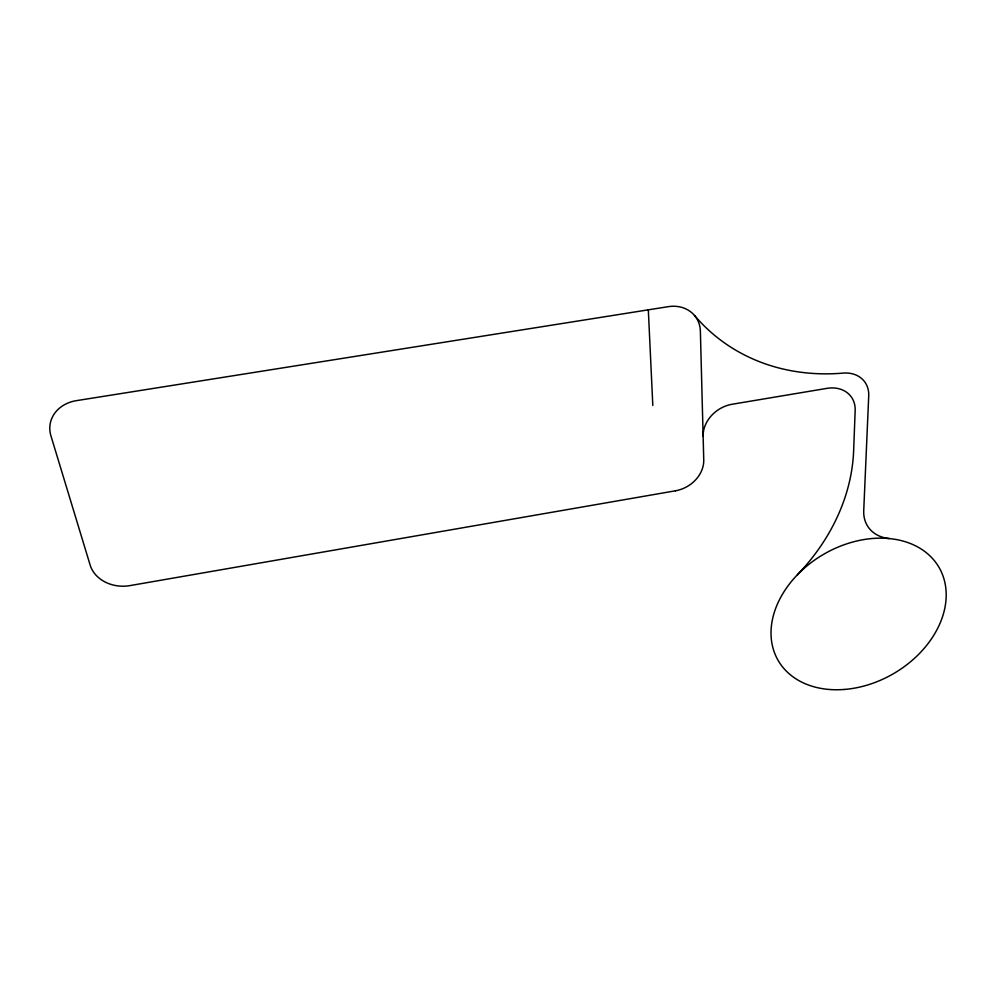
<?xml version="1.0" encoding="UTF-8"?>
<svg xmlns="http://www.w3.org/2000/svg" width="996" height="996" viewBox="0 0 996 996"><rect width="100%" height="100%" fill="white"/><g stroke="black" fill="none" stroke-linecap="round" stroke-linejoin="round"><path stroke-width="1.49" d="M648.321 309.831L652.816 405.484M703.126 436.223A30.839 25.485 -32.6 0 1 732.209 404.239L827.004 388.353A30.901 24.85 -36.1 0 1 855.166 410.414L853.634 450.777A202.412 168.1 -27.7 0 1 797.31 574.866M889.378 538.575A42.069 32.071 -34.4 0 1 863.731 510.687L868.724 395.761A31.113 25 -37 0 0 843.139 373.102A234.483 194.158 -49.9 0 1 694.498 315.446M675.45 490.804L129.791 585.636A32.943 26.755 3.4 0 1 90.2 565.242L50.933 435.85A35.196 29.668 10.1 0 1 76.455 400.641L668.304 306.656A32.37 28.075 -35 0 1 700.375 331.158L703.749 459.915A30.503 25.348 -28.8 0 1 675.45 490.804M844.135 689.469A92.927 69.16 -30 0 0 940.66 570.447A92.927 69.16 -30 0 0 791.023 581.975A92.927 69.16 -30 0 0 844.135 689.469"/></g></svg>
